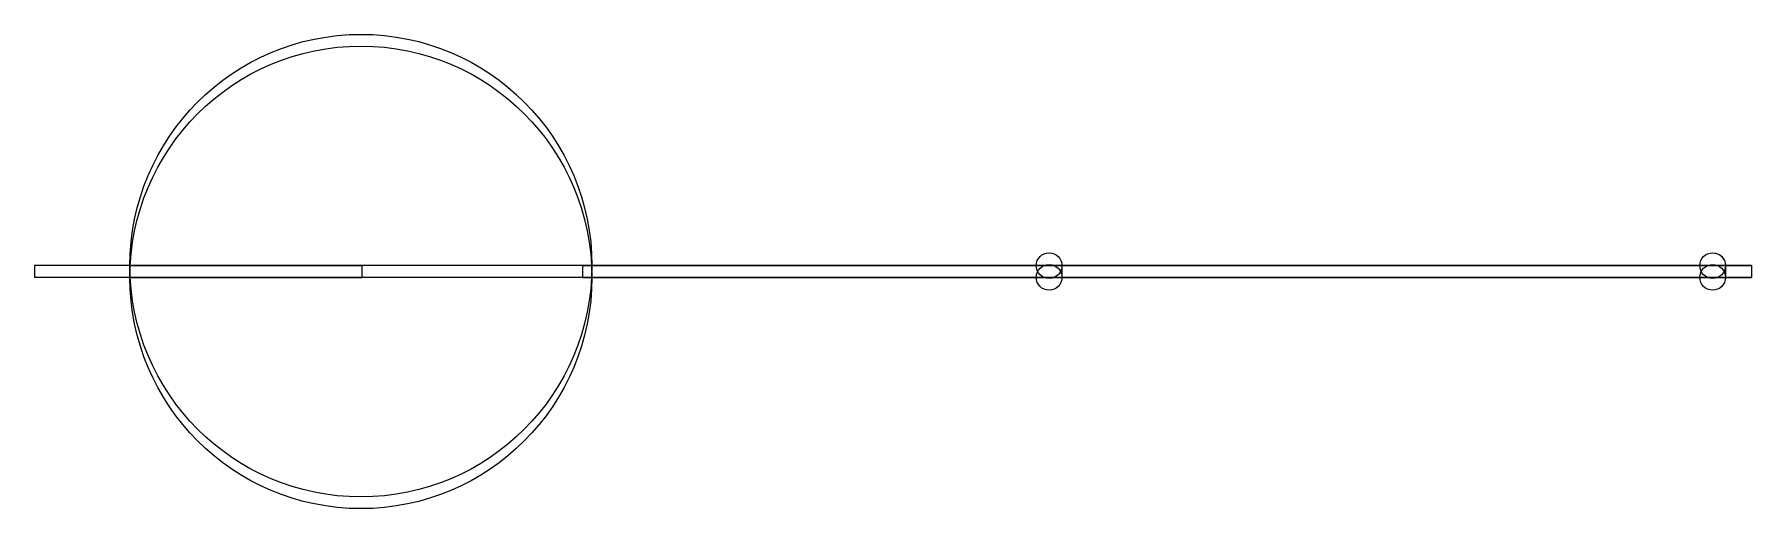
# Model space of a CAD drawing. Header units: millimetres. Extents: x -110 to 110, y -30 to 30.
import ezdxf

# ---------------------------------------------------------------- set-up
doc = ezdxf.new("R2010")
doc.units = ezdxf.units.MM
doc.layers.add('Body', color=7, linetype='CONTINUOUS')

msp = doc.modelspace()

# ---------------------------------------------------------------- linework, layer by layer
at = {"layer": 'Body'}
for p, q in [((-110, 0.75, -41), (-110, -0.75, -41)), ((-110, 0.75, -31), (-110, -0.75, -31)), ((-110, 0.75, -41), (-110, 0.75, -31)), ((-110, 0.75, -31), (-110, -0.75, -31)), ((-110, 0.75, -41), (-110, -0.75, -41)), ((110, 0.75, -41), (-110, 0.75, -41)), ((-110, 0.75, -41), (-110, 0.75, -31)), ((110, 0.75, -41), (-110, 0.75, -41)), ((-97.75, 0.75, -1.41), (-97.75, -0.75, -1.41)), ((-97.75, 0.75, -1.41), (-97.75, -0.75, -1.41)), ((-97.75, 0.75, -1.41), (-68.05, 0.75, 28.28)), ((-97.75, 0.75, -1.41), (-68.05, 0.75, 28.28)), ((-68.05, 0.75, 28.28), (-68.05, -0.75, 28.28)), ((-68.05, 0.75, 28.28), (-68.05, -0.75, 28.28)), ((-39.76, 0.75, 40), (-39.76, -0.75, 40)), ((-39.76, 0.75, 40), (-39.76, -0.75, 40)), ((-39.76, 0.75, 40), (110, 0.75, 40)), ((-39.76, 0.75, 40), (110, 0.75, 40)), ((21.65, 0.75, -10), (21.65, -0.75, -10)), ((21.65, 0.75, -10), (21.65, -0.75, -10)), ((21.65, 0.75, 10), (21.65, -0.75, 10)), ((21.65, 0.75, 10), (21.65, -0.75, 10)), ((21.65, 0.75, -30), (21.65, -0.75, -30)), ((21.65, 0.75, -30), (21.65, -0.75, -30)), ((21.65, 0.75, 30), (21.65, -0.75, 30)), ((21.65, 0.75, 30), (21.65, -0.75, 30)), ((106.65, 0.75, -10), (106.65, -0.75, -10)), ((106.65, 0.75, -10), (106.65, -0.75, -10)), ((106.65, 0.75, 10), (106.65, -0.75, 10)), ((106.65, 0.75, 10), (106.65, -0.75, 10)), ((106.65, 0.75, -30), (106.65, -0.75, -30)), ((106.65, 0.75, -30), (106.65, -0.75, -30)), ((106.65, 0.75, 30), (106.65, -0.75, 30)), ((106.65, 0.75, 30), (106.65, -0.75, 30)), ((110, 0.75, 40), (110, -0.75, 40)), ((110, 0.75, 40), (110, -0.75, 40)), ((110, 0.75, -41), (110, -0.75, -41)), ((110, 0.75, 40), (110, 0.75, -41)), ((110, 0.75, -41), (110, -0.75, -41)), ((110, 0.75, 40), (110, 0.75, -41)), ((-110, -0.75, -41), (-110, -0.75, -31)), ((110, -0.75, -41), (-110, -0.75, -41)), ((-110, -0.75, -41), (-110, -0.75, -31)), ((110, -0.75, -41), (-110, -0.75, -41)), ((-97.75, -0.75, -1.41), (-68.05, -0.75, 28.28)), ((-97.75, -0.75, -1.41), (-68.05, -0.75, 28.28)), ((-39.76, -0.75, 40), (110, -0.75, 40)), ((-39.76, -0.75, 40), (110, -0.75, 40)), ((110, -0.75, 40), (110, -0.75, -41)), ((110, -0.75, 40), (110, -0.75, -41))]:
    msp.add_line(p, q, dxfattribs=at)
for centre in [(20, 0.75, -10), (20, 0.75, 10), (20, 0.75, -30), (20, 0.75, 30), (20, 0.75, -10), (20, 0.75, 10), (20, 0.75, -30), (20, 0.75, 30), (105, 0.75, -10), (105, 0.75, 10), (105, 0.75, -30), (105, 0.75, 30), (105, 0.75, -10), (105, 0.75, 10), (105, 0.75, -30), (105, 0.75, 30), (20, -0.75, -10), (20, -0.75, 10), (20, -0.75, -30), (20, -0.75, 30), (20, -0.75, -10), (20, -0.75, 10), (20, -0.75, -30), (20, -0.75, 30), (105, -0.75, -10), (105, -0.75, 10), (105, -0.75, -30), (105, -0.75, 30), (105, -0.75, -10), (105, -0.75, 10), (105, -0.75, -30), (105, -0.75, 30)]:
    msp.add_circle(centre, 1.65, dxfattribs=at)
for centre, radius, start, end in [((-68.16, 0.75, -31), 29.59, 180, -180), ((-68.16, 0.75, -31), 29.59, 180, -180), ((-68.16, -0.75, -31), 29.59, 180, -180), ((-68.16, -0.75, -31), 29.59, 180, -180), ((-39.76, 0.75), 0, -180, -148.3176), ((-39.76, 0.75), 0, -180, -148.3176), ((-39.76, -0.75), 0, -180, -148.3176), ((-39.76, -0.75), 0, -180, -148.3176)]:
    msp.add_arc(centre, radius, start, end, dxfattribs=at)

doc.saveas('drawing.dxf')
